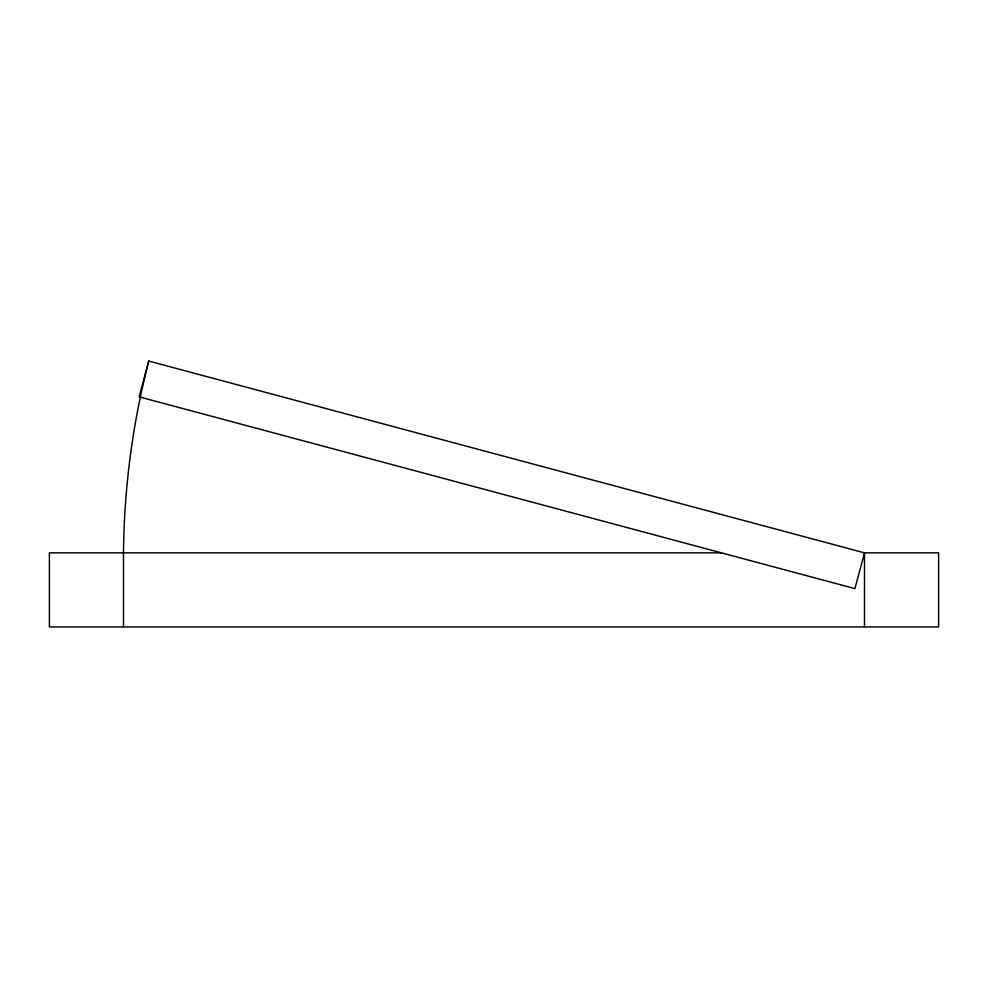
<?xml version="1.0" encoding="UTF-8"?>
<svg xmlns="http://www.w3.org/2000/svg" width="988" height="988" viewBox="0 0 988 988"><rect width="100%" height="100%" fill="white"/><g stroke="black" fill="none" stroke-linecap="round" stroke-linejoin="round"><path stroke-width="1.48" d="M864.5 626.948L864.5 552.848L148.743 361.052L139.16 396.843L854.916 588.626L864.5 552.848L938.6 552.848L938.6 626.948L49.4 626.948L49.4 552.848L721.339 552.848M123.5 626.948L123.5 552.848A796.266 796.266 0 0 1 148.743 361.077"/></g></svg>
